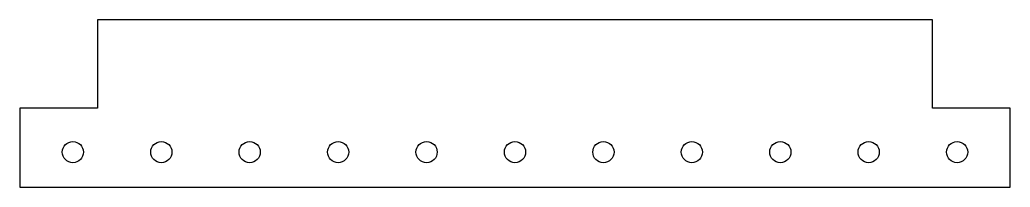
# Model space of a CAD drawing. Header units: millimetres. Extents: x 0 to 560, y 0 to 95.
import ezdxf

# ---------------------------------------------------------------- set-up
doc = ezdxf.new("R2010")
doc.units = ezdxf.units.MM
doc.layers.add('CUT_INNER', color=1, linetype='Continuous')
doc.layers.add('CUT_OUTER', color=7, linetype='Continuous')

msp = doc.modelspace()

# ---------------------------------------------------------------- linework, layer by layer
at = {"layer": 'CUT_INNER'}
for centre in [(30, 19.9), (80, 19.9), (130, 19.9), (180, 19.9), (230, 19.9), (280, 19.9), (330, 19.9), (380, 19.9), (430, 19.9), (480, 19.9), (530, 19.9)]:
    msp.add_circle(centre, 6, dxfattribs=at)
at = {"layer": 'CUT_OUTER'}
msp.add_lwpolyline([(0, 44.9), (0, 0), (560, 0), (560, 44.9), (516, 44.9), (516, 94.925), (44, 94.925), (44, 44.9)], close=True, dxfattribs=at)

doc.saveas('drawing.dxf')
